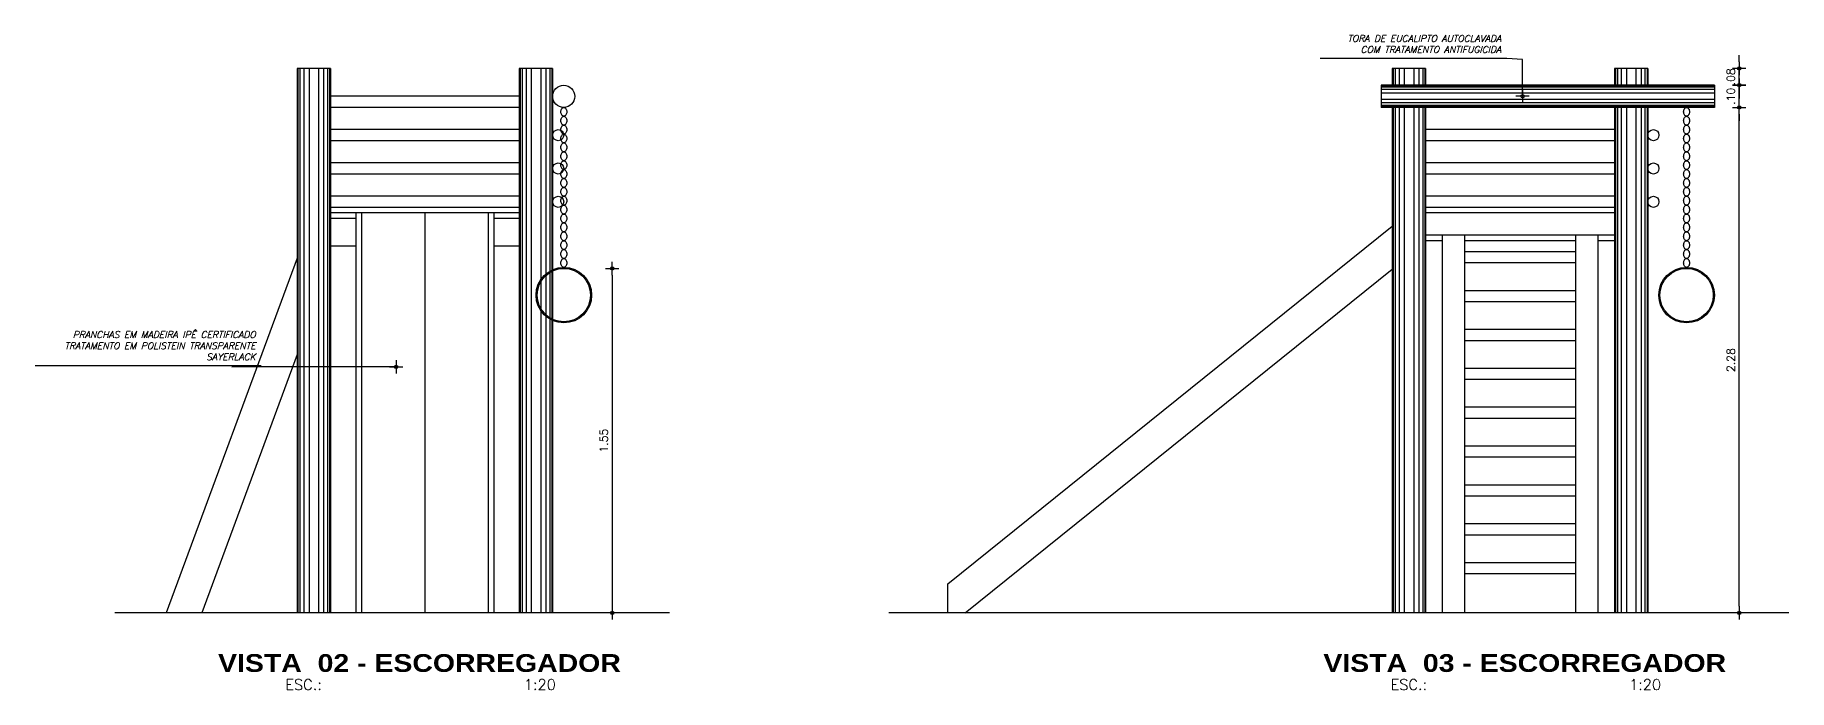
# Model space of a CAD drawing. Header units: millimetres. Extents: x 490 to 675, y -160 to -87.
# Drawn here: x 625.05 to 632.94, y -150.04 to -147.1 of the extents above; entities that cross this region are included whole.
import ezdxf
from ezdxf.enums import TextEntityAlignment as Align

# ---------------------------------------------------------------- set-up
doc = ezdxf.new("R2010")
doc.units = ezdxf.units.MM
doc.header["$LTSCALE"] = 2.5
for name, color, linetype in [('ARQ_COTAS', 1, 'Continuous'), ('ARQ_ESTRUTURA', 6, 'Continuous'), ('ARQ_HAT', 8, 'Continuous'), ('ARQ_VISTA00', 8, 'Continuous'), ('ARQ_VISTA01', 7, 'Continuous'), ('ARQ_VISTA02', 2, 'Continuous'), ('TITULO', 2, 'Continuous')]:
    doc.layers.add(name, color=color, linetype=linetype)
doc.styles.add('COTA20', font='ROMANS.SHX')
doc.styles.add('COTA200', font='ROMANS.SHX')
doc.styles.add('ROMANS', font='romans', dxfattribs={"oblique": 15})
doc.styles.add('TIT200', font='')
doc.styles.get('TIT200').set_extended_font_data('Arial Black')
doc.dimstyles.new('Cota20', dxfattribs={"dimscale": 0, "dimtxt": 0.04, "dimasz": 0.03, "dimexe": 0.05, "dimexo": 0.2, "dimgap": 0.025, "dimtad": 1, "dimlfac": -1, "dimzin": 4, "dimdsep": 46, "dimtxsty": 'ROMANS', "dimblk": 'ARCHTICK', "dimcen": 0.075, "dimclrd": 256, "dimclre": 8, "dimclrt": 2, "dimadec": 0, "dimazin": 0, "dimtfac": 1.2, "dimtix": 1, "dimtmove": 2, "dimatfit": 3, "dimldrblk": 'DOT', "dimfxl": 0.2, "dimfxlon": 1, "dimtvp": 2, "dimtolj": 1, "dimtzin": 4, "dimarcsym": 0})
doc.dimstyles.new('COTA20$0', dxfattribs={"dimtxt": 0.036, "dimasz": 0.03, "dimexe": 0.05, "dimexo": 0.95, "dimgap": 0.02, "dimtad": 1, "dimzin": 4, "dimdsep": 46, "dimtxsty": 'COTA20', "dimblk": 'bola', "dimcen": 0.1, "dimdle": 0.05, "dimse1": 1, "dimse2": 1, "dimclrd": 256, "dimclre": 256, "dimclrt": 2, "dimadec": 0, "dimazin": 0, "dimtfac": 1, "dimtix": 1, "dimtmove": 2, "dimatfit": 3, "dimldrblk": 'USERTICK', "dimfxl": 1, "dimtvp": 3.125, "dimtolj": 1, "dimtzin": 4, "dimarcsym": 0})

# ---------------------------------------------------------------- blocks, each defined once
blk = doc.blocks.new('bola')
blk.add_hatch(color=0).paths.add_polyline_path([(-0.25, 0, 1), (0.25, 0, 1)])
at = {"color": 0}
for p, q in [((-1, 0), (-0.25, 0)), ((0, 1), (0, 0.25)), ((0.25, 0), (1, 0)), ((0, -0.25), (0, -1))]:
    blk.add_line(p, q, dxfattribs=at)
blk.add_circle((0, 0), 0.25, dxfattribs=at)
blk = doc.blocks.new('*D550')
at = {"layer": 'ARQ_COTAS', "lineweight": -2}
blk.add_line((632.7192, -149.6667), (632.7192, -147.4517), dxfattribs=at)
at = {"layer": 'DEFPOINTS', "color": 0}
for p in [(632.6078, -147.4217), (632.7192, -147.4217), (632.9425, -149.6967)]:
    blk.add_point(p, dxfattribs=at)
at = {"layer": 'ARQ_COTAS', "lineweight": -2, "xscale": 0.03, "yscale": 0.03, "zscale": 0.03}
for p, rotation in [((632.7192, -147.4217), 90), ((632.7192, -149.6967), 270)]:
    blk.add_blockref('bola', p, dxfattribs=dict(at, rotation=rotation))
at = {"layer": 'ARQ_COTAS', "color": 2, "insert": (632.6812, -148.5592), "char_height": 0.036, "attachment_point": 5, "rotation": 90, "style": 'COTA20'}
blk.add_mtext('\\A1;2.28', dxfattribs=at)
blk = doc.blocks.new('USERTICK')
at = {"color": 0}
for p, q in [((-1, 0), (1, 0)), ((0, 1), (0, -1))]:
    blk.add_line(p, q, dxfattribs=at)
blk.add_circle((0, 0), 0.25, dxfattribs=at)
blk = doc.blocks.new('*D551')
at = {"layer": 'ARQ_COTAS', "lineweight": -2}
for p, q in [((632.7192, -147.2917), (632.7192, -147.2617)), ((632.7192, -147.4217), (632.7192, -147.3217)), ((632.7192, -147.4517), (632.7192, -147.4817))]:
    blk.add_line(p, q, dxfattribs=at)
at = {"layer": 'DEFPOINTS', "color": 0}
for p in [(632.6078, -147.3217), (632.7192, -147.3217), (632.6078, -147.4217)]:
    blk.add_point(p, dxfattribs=at)
at = {"layer": 'ARQ_COTAS', "lineweight": -2, "xscale": 0.03, "yscale": 0.03, "zscale": 0.03}
for p, rotation in [((632.7192, -147.3217), 270), ((632.7192, -147.4217), 90)]:
    blk.add_blockref('bola', p, dxfattribs=dict(at, rotation=rotation))
at = {"layer": 'ARQ_COTAS', "color": 2, "insert": (632.6812, -147.3717), "char_height": 0.036, "attachment_point": 5, "rotation": 90, "style": 'COTA20'}
blk.add_mtext('\\A1;.10', dxfattribs=at)
blk = doc.blocks.new('*D552')
at = {"layer": 'ARQ_COTAS', "lineweight": -2}
for p, q in [((632.7192, -147.2167), (632.7192, -147.1867)), ((632.7192, -147.3217), (632.7192, -147.2467)), ((632.7192, -147.3517), (632.7192, -147.3817))]:
    blk.add_line(p, q, dxfattribs=at)
at = {"layer": 'DEFPOINTS', "color": 0}
for p in [(632.3078, -147.2467), (632.7192, -147.2467), (632.6078, -147.3217)]:
    blk.add_point(p, dxfattribs=at)
at = {"layer": 'ARQ_COTAS', "lineweight": -2, "xscale": 0.03, "yscale": 0.03, "zscale": 0.03}
for p, rotation in [((632.7192, -147.2467), 270), ((632.7192, -147.3217), 90)]:
    blk.add_blockref('bola', p, dxfattribs=dict(at, rotation=rotation))
at = {"layer": 'ARQ_COTAS', "color": 2, "insert": (632.6812, -147.2842), "char_height": 0.036, "attachment_point": 5, "rotation": 90, "style": 'COTA20'}
blk.add_mtext('\\A1;.08', dxfattribs=at)
blk = doc.blocks.new('*D553')
at = {"layer": 'ARQ_COTAS', "lineweight": -2}
blk.add_line((627.6474, -148.1767), (627.6474, -149.6667), dxfattribs=at)
at = {"layer": 'DEFPOINTS', "color": 0}
for p in [(627.4298, -148.1467), (627.4298, -149.6967), (627.6474, -149.6967)]:
    blk.add_point(p, dxfattribs=at)
at = {"layer": 'ARQ_COTAS', "lineweight": -2, "xscale": 0.03, "yscale": 0.03, "zscale": 0.03}
for p, rotation in [((627.6474, -148.1467), 90), ((627.6474, -149.6967), 270)]:
    blk.add_blockref('bola', p, dxfattribs=dict(at, rotation=rotation))
at = {"layer": 'ARQ_COTAS', "color": 2, "insert": (627.6094, -148.9217), "char_height": 0.036, "attachment_point": 5, "rotation": 90, "style": 'COTA20'}
blk.add_mtext('\\A1;1.55', dxfattribs=at)
blk = doc.blocks.new('DOT')
for p, q in [((-1, 0), (1, 0)), ((0, 1), (0, -1))]:
    blk.add_line(p, q)
blk.add_circle((0, 0), 0.25)

msp = doc.modelspace()

# ---------------------------------------------------------------- linework, layer by layer
at = {"layer": 'ARQ_ESTRUTURA'}
for p, q in [((627.9044, -149.6967), (625.4085, -149.6967)), ((632.9425, -149.6967), (628.8922, -149.6967))]:
    msp.add_line(p, q, dxfattribs=at)
at = {"layer": 'ARQ_HAT'}
for p, q in [((626.2329, -147.2467), (626.2329, -149.6967)), ((626.2423, -147.2467), (626.2423, -149.6967)), ((626.2597, -147.2467), (626.2596, -149.6967)), ((626.2831, -147.2467), (626.2831, -149.6967)), ((626.3254, -147.2467), (626.3254, -149.6967)), ((626.3488, -147.2467), (626.3488, -149.6967)), ((626.3662, -147.2467), (626.3662, -149.6967)), ((626.3755, -147.2467), (626.3756, -149.6967)), ((627.2329, -147.2467), (627.2329, -149.6967)), ((627.2423, -147.2467), (627.2423, -149.6967)), ((627.2597, -147.2467), (627.2596, -149.6967)), ((627.2831, -147.2467), (627.2831, -149.6967)), ((627.3254, -147.2467), (627.3254, -149.6967)), ((627.3488, -147.2467), (627.3488, -149.6967)), ((627.3662, -147.2467), (627.3662, -149.6967)), ((627.3755, -147.2467), (627.3756, -149.6967)), ((631.1615, -147.2467), (631.1615, -147.3217)), ((631.1709, -147.2467), (631.1709, -147.3217)), ((631.1882, -147.2467), (631.1882, -147.3217)), ((631.2117, -147.2467), (631.2117, -147.3217)), ((631.2539, -147.2467), (631.2539, -147.3217)), ((631.2774, -147.2467), (631.2774, -147.3217)), ((631.2947, -147.2467), (631.2947, -147.3217)), ((631.3041, -147.2467), (631.3041, -147.3217)), ((632.1615, -147.2467), (632.1615, -147.3217)), ((632.1709, -147.2467), (632.1709, -147.3217)), ((632.1882, -147.2467), (632.1882, -147.3217)), ((632.2117, -147.2467), (632.2117, -147.3217)), ((632.2539, -147.2467), (632.2539, -147.3217)), ((632.2774, -147.2467), (632.2774, -147.3217)), ((632.2947, -147.2467), (632.2947, -147.3217)), ((632.3041, -147.2467), (632.3041, -147.3217)), ((632.6078, -147.3242), (631.1078, -147.3242)), ((632.6078, -147.3304), (631.1078, -147.3304)), ((632.6078, -147.342), (631.1078, -147.342)), ((632.6078, -147.3576), (631.1078, -147.3576)), ((632.6078, -147.3858), (631.1078, -147.3858)), ((632.6078, -147.4014), (631.1078, -147.4014)), ((632.6078, -147.413), (631.1078, -147.413)), ((632.6078, -147.4193), (631.1078, -147.4193)), ((631.1615, -147.4217), (631.1615, -149.6967)), ((631.1709, -147.4217), (631.1709, -149.6967)), ((631.1882, -147.4217), (631.1882, -149.6967)), ((631.2117, -147.4217), (631.2117, -149.6967)), ((631.2539, -147.4217), (631.254, -149.6967)), ((631.2774, -147.4217), (631.2774, -149.6967)), ((631.2947, -147.4217), (631.2947, -149.6967)), ((631.3041, -147.4217), (631.3041, -149.6967)), ((632.1615, -147.4217), (632.1615, -149.6967)), ((632.1709, -147.4217), (632.1709, -149.6967)), ((632.1882, -147.4217), (632.1882, -149.6967)), ((632.2117, -147.4217), (632.2117, -149.6967)), ((632.2539, -147.4217), (632.254, -149.6967)), ((632.2774, -147.4217), (632.2774, -149.6967)), ((632.2947, -147.4217), (632.2947, -149.6967)), ((632.3041, -147.4217), (632.3041, -149.6967)), ((626.8042, -147.8967), (626.8042, -149.6967))]:
    msp.add_line(p, q, dxfattribs=at)
at = {"layer": 'ARQ_VISTA00'}
for p, q in [((631.3828, -148.0217), (631.3078, -148.0217)), ((631.3828, -147.9967), (631.3828, -149.6967)), ((631.4828, -147.9967), (631.4828, -149.6967)), ((631.9828, -148.0217), (631.4828, -148.0217)), ((631.9828, -147.9967), (631.9828, -149.6967)), ((632.0828, -147.9967), (632.0828, -149.6967)), ((632.1578, -148.0217), (632.0828, -148.0217)), ((631.9828, -148.0717), (631.4828, -148.0717)), ((631.9828, -148.1217), (631.4828, -148.1217)), ((631.9828, -148.2467), (631.4828, -148.2467)), ((631.9828, -148.2967), (631.4828, -148.2967)), ((631.9828, -148.4217), (631.4828, -148.4217)), ((631.9828, -148.4717), (631.4828, -148.4717)), ((631.9828, -148.5967), (631.4828, -148.5967)), ((631.9828, -148.6467), (631.4828, -148.6467)), ((631.9828, -148.7717), (631.4828, -148.7717)), ((631.9828, -148.8217), (631.4828, -148.8217)), ((631.9828, -148.9467), (631.4828, -148.9467)), ((631.9828, -148.9967), (631.4828, -148.9967)), ((631.9828, -149.1217), (631.4828, -149.1217)), ((631.9828, -149.1717), (631.4828, -149.1717)), ((631.9828, -149.2967), (631.4828, -149.2967)), ((631.9828, -149.3467), (631.4828, -149.3467)), ((631.9828, -149.4717), (631.4828, -149.4717)), ((631.9828, -149.5217), (631.4828, -149.5217))]:
    msp.add_line(p, q, dxfattribs=at)
at = {"layer": 'ARQ_VISTA01'}
for p, q in [((627.2292, -147.3717), (626.3792, -147.3717)), ((627.2292, -147.4217), (626.3792, -147.4217)), ((627.2292, -147.5217), (626.3792, -147.5217)), ((627.2292, -147.5717), (626.3792, -147.5717)), ((627.2292, -147.6717), (626.3792, -147.6717)), ((627.2292, -147.7217), (626.3792, -147.7217)), ((627.2292, -147.8217), (626.3792, -147.8217)), ((627.2292, -147.8717), (626.3792, -147.8717)), ((629.1578, -149.5667), (631.1578, -147.9571)), ((626.2292, -148.1), (625.6401, -149.6967)), ((629.2355, -149.6967), (631.1578, -148.1496)), ((626.2292, -148.5333), (625.8, -149.6967)), ((629.1578, -149.6967), (629.1578, -149.5667))]:
    msp.add_line(p, q, dxfattribs=at)
for centre in [(627.4042, -147.5467), (632.3328, -147.5467), (627.4042, -147.6967), (632.3328, -147.6967), (627.4042, -147.8467), (632.3328, -147.8467)]:
    msp.add_circle(centre, 0.025, dxfattribs=at)
at = {"layer": 'ARQ_VISTA02'}
for p, q in [((626.2292, -147.2467), (626.2292, -149.6967)), ((626.3792, -147.2467), (626.2292, -147.2467)), ((626.3792, -147.2467), (626.3792, -149.6967)), ((627.2292, -147.2467), (627.2292, -149.6967)), ((627.3792, -147.2467), (627.2292, -147.2467)), ((627.3792, -147.2467), (627.3792, -149.6967)), ((631.1578, -147.2467), (631.1578, -147.3217)), ((631.3078, -147.2467), (631.1578, -147.2467)), ((631.3078, -147.2467), (631.3078, -147.3217)), ((632.1578, -147.2467), (632.1578, -147.3217)), ((632.3078, -147.2467), (632.1578, -147.2467)), ((632.3078, -147.2467), (632.3078, -147.3217)), ((631.1078, -147.3217), (631.1078, -147.4217)), ((632.6078, -147.3217), (631.1078, -147.3217)), ((632.6078, -147.3217), (632.6078, -147.4217)), ((632.6078, -147.4217), (631.1078, -147.4217)), ((631.1578, -147.4217), (631.1578, -149.6967)), ((631.3078, -147.4217), (631.3078, -149.6967)), ((632.1578, -147.4217), (632.1578, -149.6967)), ((632.3078, -147.4217), (632.3078, -149.6967)), ((632.1578, -147.5217), (631.3078, -147.5217)), ((632.1578, -147.5717), (631.3078, -147.5717)), ((632.1578, -147.6717), (631.3078, -147.6717)), ((632.1578, -147.7217), (631.3078, -147.7217)), ((632.1578, -147.8217), (631.3078, -147.8217)), ((627.2292, -147.8967), (626.3792, -147.8967)), ((626.4942, -147.8967), (626.4942, -149.6967)), ((626.5192, -147.8967), (626.5192, -149.6967)), ((627.0892, -147.8967), (627.0892, -149.6967)), ((627.1142, -147.8967), (627.1142, -149.6967)), ((632.1578, -147.8717), (631.3078, -147.8717)), ((632.1578, -147.8967), (631.3078, -147.8967)), ((626.4942, -147.9217), (626.3792, -147.9217)), ((627.2292, -147.9217), (627.1142, -147.9217)), ((626.4942, -148.0467), (626.3792, -148.0467)), ((627.2292, -148.0467), (627.1142, -148.0467)), ((632.1578, -147.9967), (631.3078, -147.9967))]:
    msp.add_line(p, q, dxfattribs=at)
for points in [[(627.4298, -147.4617, -0.140422), (627.425, -147.4603, -0.107133), (627.4204, -147.4558, -0.079572), (627.4176, -147.4497, -0.067159), (627.4165, -147.4417, -0.067159), (627.4176, -147.4337, -0.079572), (627.4204, -147.4276, -0.107133), (627.425, -147.4231, -0.140422), (627.4298, -147.4217, -0.140422), (627.4345, -147.4231, -0.107133), (627.4392, -147.4276, -0.079572), (627.442, -147.4337, -0.067159), (627.443, -147.4417, -0.067159), (627.442, -147.4497, -0.079572), (627.4392, -147.4558, -0.107133), (627.4345, -147.4603, -0.140422)], [(632.4819, -147.4617, -0.140422), (632.4771, -147.4603, -0.107133), (632.4725, -147.4558, -0.079572), (632.4697, -147.4497, -0.067159), (632.4686, -147.4417, -0.067159), (632.4697, -147.4337, -0.079572), (632.4725, -147.4276, -0.107133), (632.4771, -147.4231, -0.140422), (632.4819, -147.4217, -0.140422), (632.4867, -147.4231, -0.107133), (632.4913, -147.4276, -0.079572), (632.4941, -147.4337, -0.067159), (632.4952, -147.4417, -0.067159), (632.4941, -147.4497, -0.079572), (632.4913, -147.4558, -0.107133), (632.4867, -147.4603, -0.140422)], [(627.4298, -147.5017, -0.140422), (627.425, -147.5003, -0.107133), (627.4204, -147.4958, -0.079572), (627.4176, -147.4897, -0.067159), (627.4165, -147.4817, -0.067159), (627.4176, -147.4737, -0.079572), (627.4204, -147.4676, -0.107133), (627.425, -147.4631, -0.140422), (627.4298, -147.4617, -0.140422), (627.4345, -147.4631, -0.107133), (627.4392, -147.4676, -0.079572), (627.442, -147.4737, -0.067159), (627.443, -147.4817, -0.067159), (627.442, -147.4897, -0.079572), (627.4392, -147.4958, -0.107133), (627.4345, -147.5003, -0.140422)], [(627.4298, -147.5417, -0.140422), (627.425, -147.5403, -0.107133), (627.4204, -147.5358, -0.079572), (627.4176, -147.5297, -0.067159), (627.4165, -147.5217, -0.067159), (627.4176, -147.5137, -0.079572), (627.4204, -147.5076, -0.107133), (627.425, -147.5031, -0.140422), (627.4298, -147.5017, -0.140422), (627.4345, -147.5031, -0.107133), (627.4392, -147.5076, -0.079572), (627.442, -147.5137, -0.067159), (627.443, -147.5217, -0.067159), (627.442, -147.5297, -0.079572), (627.4392, -147.5358, -0.107133), (627.4345, -147.5403, -0.140422)], [(632.4819, -147.5017, -0.140422), (632.4771, -147.5003, -0.107133), (632.4725, -147.4958, -0.079572), (632.4697, -147.4897, -0.067159), (632.4686, -147.4817, -0.067159), (632.4697, -147.4737, -0.079572), (632.4725, -147.4676, -0.107133), (632.4771, -147.4631, -0.140422), (632.4819, -147.4617, -0.140422), (632.4867, -147.4631, -0.107133), (632.4913, -147.4676, -0.079572), (632.4941, -147.4737, -0.067159), (632.4952, -147.4817, -0.067159), (632.4941, -147.4897, -0.079572), (632.4913, -147.4958, -0.107133), (632.4867, -147.5003, -0.140422)], [(632.4819, -147.5417, -0.140422), (632.4771, -147.5403, -0.107133), (632.4725, -147.5358, -0.079572), (632.4697, -147.5297, -0.067159), (632.4686, -147.5217, -0.067159), (632.4697, -147.5137, -0.079572), (632.4725, -147.5076, -0.107133), (632.4771, -147.5031, -0.140422), (632.4819, -147.5017, -0.140422), (632.4867, -147.5031, -0.107133), (632.4913, -147.5076, -0.079572), (632.4941, -147.5137, -0.067159), (632.4952, -147.5217, -0.067159), (632.4941, -147.5297, -0.079572), (632.4913, -147.5358, -0.107133), (632.4867, -147.5403, -0.140422)], [(627.4298, -147.5817, -0.140422), (627.425, -147.5803, -0.107133), (627.4204, -147.5758, -0.079572), (627.4176, -147.5697, -0.067159), (627.4165, -147.5617, -0.067159), (627.4176, -147.5537, -0.079572), (627.4204, -147.5476, -0.107133), (627.425, -147.5431, -0.140422), (627.4298, -147.5417, -0.140422), (627.4345, -147.5431, -0.107133), (627.4392, -147.5476, -0.079572), (627.442, -147.5537, -0.067159), (627.443, -147.5617, -0.067159), (627.442, -147.5697, -0.079572), (627.4392, -147.5758, -0.107133), (627.4345, -147.5803, -0.140422)], [(627.4298, -147.6217, -0.140422), (627.425, -147.6203, -0.107133), (627.4204, -147.6158, -0.079572), (627.4176, -147.6097, -0.067159), (627.4165, -147.6017, -0.067159), (627.4176, -147.5937, -0.079572), (627.4204, -147.5876, -0.107133), (627.425, -147.5831, -0.140422), (627.4298, -147.5817, -0.140422), (627.4345, -147.5831, -0.107133), (627.4392, -147.5876, -0.079572), (627.442, -147.5937, -0.067159), (627.443, -147.6017, -0.067159), (627.442, -147.6097, -0.079572), (627.4392, -147.6158, -0.107133), (627.4345, -147.6203, -0.140422)], [(632.4819, -147.5817, -0.140422), (632.4771, -147.5803, -0.107133), (632.4725, -147.5758, -0.079572), (632.4697, -147.5697, -0.067159), (632.4686, -147.5617, -0.067159), (632.4697, -147.5537, -0.079572), (632.4725, -147.5476, -0.107133), (632.4771, -147.5431, -0.140422), (632.4819, -147.5417, -0.140422), (632.4867, -147.5431, -0.107133), (632.4913, -147.5476, -0.079572), (632.4941, -147.5537, -0.067159), (632.4952, -147.5617, -0.067159), (632.4941, -147.5697, -0.079572), (632.4913, -147.5758, -0.107133), (632.4867, -147.5803, -0.140422)], [(632.4819, -147.6217, -0.140422), (632.4771, -147.6203, -0.107133), (632.4725, -147.6158, -0.079572), (632.4697, -147.6097, -0.067159), (632.4686, -147.6017, -0.067159), (632.4697, -147.5937, -0.079572), (632.4725, -147.5876, -0.107133), (632.4771, -147.5831, -0.140422), (632.4819, -147.5817, -0.140422), (632.4867, -147.5831, -0.107133), (632.4913, -147.5876, -0.079572), (632.4941, -147.5937, -0.067159), (632.4952, -147.6017, -0.067159), (632.4941, -147.6097, -0.079572), (632.4913, -147.6158, -0.107133), (632.4867, -147.6203, -0.140422)], [(627.4298, -147.6617, -0.140422), (627.425, -147.6603, -0.107133), (627.4204, -147.6558, -0.079572), (627.4176, -147.6497, -0.067159), (627.4165, -147.6417, -0.067159), (627.4176, -147.6337, -0.079572), (627.4204, -147.6276, -0.107133), (627.425, -147.6231, -0.140422), (627.4298, -147.6217, -0.140422), (627.4345, -147.6231, -0.107133), (627.4392, -147.6276, -0.079572), (627.442, -147.6337, -0.067159), (627.443, -147.6417, -0.067159), (627.442, -147.6497, -0.079572), (627.4392, -147.6558, -0.107133), (627.4345, -147.6603, -0.140422)], [(627.4298, -147.7017, -0.140422), (627.425, -147.7003, -0.107133), (627.4204, -147.6958, -0.079572), (627.4176, -147.6897, -0.067159), (627.4165, -147.6817, -0.067159), (627.4176, -147.6737, -0.079572), (627.4204, -147.6676, -0.107133), (627.425, -147.6631, -0.140422), (627.4298, -147.6617, -0.140422), (627.4345, -147.6631, -0.107133), (627.4392, -147.6676, -0.079572), (627.442, -147.6737, -0.067159), (627.443, -147.6817, -0.067159), (627.442, -147.6897, -0.079572), (627.4392, -147.6958, -0.107133), (627.4345, -147.7003, -0.140422)], [(632.4819, -147.6617, -0.140422), (632.4771, -147.6603, -0.107133), (632.4725, -147.6558, -0.079572), (632.4697, -147.6497, -0.067159), (632.4686, -147.6417, -0.067159), (632.4697, -147.6337, -0.079572), (632.4725, -147.6276, -0.107133), (632.4771, -147.6231, -0.140422), (632.4819, -147.6217, -0.140422), (632.4867, -147.6231, -0.107133), (632.4913, -147.6276, -0.079572), (632.4941, -147.6337, -0.067159), (632.4952, -147.6417, -0.067159), (632.4941, -147.6497, -0.079572), (632.4913, -147.6558, -0.107133), (632.4867, -147.6603, -0.140422)], [(632.4819, -147.7017, -0.140422), (632.4771, -147.7003, -0.107133), (632.4725, -147.6958, -0.079572), (632.4697, -147.6897, -0.067159), (632.4686, -147.6817, -0.067159), (632.4697, -147.6737, -0.079572), (632.4725, -147.6676, -0.107133), (632.4771, -147.6631, -0.140422), (632.4819, -147.6617, -0.140422), (632.4867, -147.6631, -0.107133), (632.4913, -147.6676, -0.079572), (632.4941, -147.6737, -0.067159), (632.4952, -147.6817, -0.067159), (632.4941, -147.6897, -0.079572), (632.4913, -147.6958, -0.107133), (632.4867, -147.7003, -0.140422)], [(627.4298, -147.7417, -0.140422), (627.425, -147.7403, -0.107133), (627.4204, -147.7358, -0.079572), (627.4176, -147.7297, -0.067159), (627.4165, -147.7217, -0.067159), (627.4176, -147.7137, -0.079572), (627.4204, -147.7076, -0.107133), (627.425, -147.7031, -0.140422), (627.4298, -147.7017, -0.140422), (627.4345, -147.7031, -0.107133), (627.4392, -147.7076, -0.079572), (627.442, -147.7137, -0.067159), (627.443, -147.7217, -0.067159), (627.442, -147.7297, -0.079572), (627.4392, -147.7358, -0.107133), (627.4345, -147.7403, -0.140422)], [(627.4298, -147.7817, -0.140422), (627.425, -147.7803, -0.107133), (627.4204, -147.7758, -0.079572), (627.4176, -147.7697, -0.067159), (627.4165, -147.7617, -0.067159), (627.4176, -147.7537, -0.079572), (627.4204, -147.7476, -0.107133), (627.425, -147.7431, -0.140422), (627.4298, -147.7417, -0.140422), (627.4345, -147.7431, -0.107133), (627.4392, -147.7476, -0.079572), (627.442, -147.7537, -0.067159), (627.443, -147.7617, -0.067159), (627.442, -147.7697, -0.079572), (627.4392, -147.7758, -0.107133), (627.4345, -147.7803, -0.140422)], [(632.4819, -147.7417, -0.140422), (632.4771, -147.7403, -0.107133), (632.4725, -147.7358, -0.079572), (632.4697, -147.7297, -0.067159), (632.4686, -147.7217, -0.067159), (632.4697, -147.7137, -0.079572), (632.4725, -147.7076, -0.107133), (632.4771, -147.7031, -0.140422), (632.4819, -147.7017, -0.140422), (632.4867, -147.7031, -0.107133), (632.4913, -147.7076, -0.079572), (632.4941, -147.7137, -0.067159), (632.4952, -147.7217, -0.067159), (632.4941, -147.7297, -0.079572), (632.4913, -147.7358, -0.107133), (632.4867, -147.7403, -0.140422)], [(632.4819, -147.7817, -0.140422), (632.4771, -147.7803, -0.107133), (632.4725, -147.7758, -0.079572), (632.4697, -147.7697, -0.067159), (632.4686, -147.7617, -0.067159), (632.4697, -147.7537, -0.079572), (632.4725, -147.7476, -0.107133), (632.4771, -147.7431, -0.140422), (632.4819, -147.7417, -0.140422), (632.4867, -147.7431, -0.107133), (632.4913, -147.7476, -0.079572), (632.4941, -147.7537, -0.067159), (632.4952, -147.7617, -0.067159), (632.4941, -147.7697, -0.079572), (632.4913, -147.7758, -0.107133), (632.4867, -147.7803, -0.140422)], [(627.4298, -147.8217, -0.140422), (627.425, -147.8203, -0.107133), (627.4204, -147.8158, -0.079572), (627.4176, -147.8097, -0.067159), (627.4165, -147.8017, -0.067159), (627.4176, -147.7937, -0.079572), (627.4204, -147.7876, -0.107133), (627.425, -147.7831, -0.140422), (627.4298, -147.7817, -0.140422), (627.4345, -147.7831, -0.107133), (627.4392, -147.7876, -0.079572), (627.442, -147.7937, -0.067159), (627.443, -147.8017, -0.067159), (627.442, -147.8097, -0.079572), (627.4392, -147.8158, -0.107133), (627.4345, -147.8203, -0.140422)], [(627.4298, -147.8617, -0.140422), (627.425, -147.8603, -0.107133), (627.4204, -147.8558, -0.079572), (627.4176, -147.8497, -0.067159), (627.4165, -147.8417, -0.067159), (627.4176, -147.8337, -0.079572), (627.4204, -147.8276, -0.107133), (627.425, -147.8231, -0.140422), (627.4298, -147.8217, -0.140422), (627.4345, -147.8231, -0.107133), (627.4392, -147.8276, -0.079572), (627.442, -147.8337, -0.067159), (627.443, -147.8417, -0.067159), (627.442, -147.8497, -0.079572), (627.4392, -147.8558, -0.107133), (627.4345, -147.8603, -0.140422)], [(632.4819, -147.8217, -0.140422), (632.4771, -147.8203, -0.107133), (632.4725, -147.8158, -0.079572), (632.4697, -147.8097, -0.067159), (632.4686, -147.8017, -0.067159), (632.4697, -147.7937, -0.079572), (632.4725, -147.7876, -0.107133), (632.4771, -147.7831, -0.140422), (632.4819, -147.7817, -0.140422), (632.4867, -147.7831, -0.107133), (632.4913, -147.7876, -0.079572), (632.4941, -147.7937, -0.067159), (632.4952, -147.8017, -0.067159), (632.4941, -147.8097, -0.079572), (632.4913, -147.8158, -0.107133), (632.4867, -147.8203, -0.140422)], [(632.4819, -147.8617, -0.140422), (632.4771, -147.8603, -0.107133), (632.4725, -147.8558, -0.079572), (632.4697, -147.8497, -0.067159), (632.4686, -147.8417, -0.067159), (632.4697, -147.8337, -0.079572), (632.4725, -147.8276, -0.107133), (632.4771, -147.8231, -0.140422), (632.4819, -147.8217, -0.140422), (632.4867, -147.8231, -0.107133), (632.4913, -147.8276, -0.079572), (632.4941, -147.8337, -0.067159), (632.4952, -147.8417, -0.067159), (632.4941, -147.8497, -0.079572), (632.4913, -147.8558, -0.107133), (632.4867, -147.8603, -0.140422)], [(627.4298, -147.9017, -0.140422), (627.425, -147.9003, -0.107133), (627.4204, -147.8958, -0.079572), (627.4176, -147.8897, -0.067159), (627.4165, -147.8817, -0.067159), (627.4176, -147.8737, -0.079572), (627.4204, -147.8676, -0.107133), (627.425, -147.8631, -0.140422), (627.4298, -147.8617, -0.140422), (627.4345, -147.8631, -0.107133), (627.4392, -147.8676, -0.079572), (627.442, -147.8737, -0.067159), (627.443, -147.8817, -0.067159), (627.442, -147.8897, -0.079572), (627.4392, -147.8958, -0.107133), (627.4345, -147.9003, -0.140422)], [(632.4819, -147.9017, -0.140422), (632.4771, -147.9003, -0.107133), (632.4725, -147.8958, -0.079572), (632.4697, -147.8897, -0.067159), (632.4686, -147.8817, -0.067159), (632.4697, -147.8737, -0.079572), (632.4725, -147.8676, -0.107133), (632.4771, -147.8631, -0.140422), (632.4819, -147.8617, -0.140422), (632.4867, -147.8631, -0.107133), (632.4913, -147.8676, -0.079572), (632.4941, -147.8737, -0.067159), (632.4952, -147.8817, -0.067159), (632.4941, -147.8897, -0.079572), (632.4913, -147.8958, -0.107133), (632.4867, -147.9003, -0.140422)], [(627.4298, -147.9417, -0.140422), (627.425, -147.9403, -0.107133), (627.4204, -147.9358, -0.079572), (627.4176, -147.9297, -0.067159), (627.4165, -147.9217, -0.067159), (627.4176, -147.9137, -0.079572), (627.4204, -147.9076, -0.107133), (627.425, -147.9031, -0.140422), (627.4298, -147.9017, -0.140422), (627.4345, -147.9031, -0.107133), (627.4392, -147.9076, -0.079572), (627.442, -147.9137, -0.067159), (627.443, -147.9217, -0.067159), (627.442, -147.9297, -0.079572), (627.4392, -147.9358, -0.107133), (627.4345, -147.9403, -0.140422)], [(627.4298, -147.9817, -0.140422), (627.425, -147.9803, -0.107133), (627.4204, -147.9758, -0.079572), (627.4176, -147.9697, -0.067159), (627.4165, -147.9617, -0.067159), (627.4176, -147.9537, -0.079572), (627.4204, -147.9476, -0.107133), (627.425, -147.9431, -0.140422), (627.4298, -147.9417, -0.140422), (627.4345, -147.9431, -0.107133), (627.4392, -147.9476, -0.079572), (627.442, -147.9537, -0.067159), (627.443, -147.9617, -0.067159), (627.442, -147.9697, -0.079572), (627.4392, -147.9758, -0.107133), (627.4345, -147.9803, -0.140422)], [(632.4819, -147.9417, -0.140422), (632.4771, -147.9403, -0.107133), (632.4725, -147.9358, -0.079572), (632.4697, -147.9297, -0.067159), (632.4686, -147.9217, -0.067159), (632.4697, -147.9137, -0.079572), (632.4725, -147.9076, -0.107133), (632.4771, -147.9031, -0.140422), (632.4819, -147.9017, -0.140422), (632.4867, -147.9031, -0.107133), (632.4913, -147.9076, -0.079572), (632.4941, -147.9137, -0.067159), (632.4952, -147.9217, -0.067159), (632.4941, -147.9297, -0.079572), (632.4913, -147.9358, -0.107133), (632.4867, -147.9403, -0.140422)], [(632.4819, -147.9817, -0.140422), (632.4771, -147.9803, -0.107133), (632.4725, -147.9758, -0.079572), (632.4697, -147.9697, -0.067159), (632.4686, -147.9617, -0.067159), (632.4697, -147.9537, -0.079572), (632.4725, -147.9476, -0.107133), (632.4771, -147.9431, -0.140422), (632.4819, -147.9417, -0.140422), (632.4867, -147.9431, -0.107133), (632.4913, -147.9476, -0.079572), (632.4941, -147.9537, -0.067159), (632.4952, -147.9617, -0.067159), (632.4941, -147.9697, -0.079572), (632.4913, -147.9758, -0.107133), (632.4867, -147.9803, -0.140422)], [(627.4298, -148.0217, -0.140422), (627.425, -148.0203, -0.107133), (627.4204, -148.0158, -0.079572), (627.4176, -148.0097, -0.067159), (627.4165, -148.0017, -0.067159), (627.4176, -147.9937, -0.079572), (627.4204, -147.9876, -0.107133), (627.425, -147.9831, -0.140422), (627.4298, -147.9817, -0.140422), (627.4345, -147.9831, -0.107133), (627.4392, -147.9876, -0.079572), (627.442, -147.9937, -0.067159), (627.443, -148.0017, -0.067159), (627.442, -148.0097, -0.079572), (627.4392, -148.0158, -0.107133), (627.4345, -148.0203, -0.140422)], [(627.4298, -148.0617, -0.140422), (627.425, -148.0603, -0.107133), (627.4204, -148.0558, -0.079572), (627.4176, -148.0497, -0.067159), (627.4165, -148.0417, -0.067159), (627.4176, -148.0337, -0.079572), (627.4204, -148.0276, -0.107133), (627.425, -148.0231, -0.140422), (627.4298, -148.0217, -0.140422), (627.4345, -148.0231, -0.107133), (627.4392, -148.0276, -0.079572), (627.442, -148.0337, -0.067159), (627.443, -148.0417, -0.067159), (627.442, -148.0497, -0.079572), (627.4392, -148.0558, -0.107133), (627.4345, -148.0603, -0.140422)], [(632.4819, -148.0217, -0.140422), (632.4771, -148.0203, -0.107133), (632.4725, -148.0158, -0.079572), (632.4697, -148.0097, -0.067159), (632.4686, -148.0017, -0.067159), (632.4697, -147.9937, -0.079572), (632.4725, -147.9876, -0.107133), (632.4771, -147.9831, -0.140422), (632.4819, -147.9817, -0.140422), (632.4867, -147.9831, -0.107133), (632.4913, -147.9876, -0.079572), (632.4941, -147.9937, -0.067159), (632.4952, -148.0017, -0.067159), (632.4941, -148.0097, -0.079572), (632.4913, -148.0158, -0.107133), (632.4867, -148.0203, -0.140422)], [(632.4819, -148.0617, -0.140422), (632.4771, -148.0603, -0.107133), (632.4725, -148.0558, -0.079572), (632.4697, -148.0497, -0.067159), (632.4686, -148.0417, -0.067159), (632.4697, -148.0337, -0.079572), (632.4725, -148.0276, -0.107133), (632.4771, -148.0231, -0.140422), (632.4819, -148.0217, -0.140422), (632.4867, -148.0231, -0.107133), (632.4913, -148.0276, -0.079572), (632.4941, -148.0337, -0.067159), (632.4952, -148.0417, -0.067159), (632.4941, -148.0497, -0.079572), (632.4913, -148.0558, -0.107133), (632.4867, -148.0603, -0.140422)], [(627.4298, -148.1017, -0.140422), (627.425, -148.1003, -0.107133), (627.4204, -148.0958, -0.079572), (627.4176, -148.0897, -0.067159), (627.4165, -148.0817, -0.067159), (627.4176, -148.0737, -0.079572), (627.4204, -148.0676, -0.107133), (627.425, -148.0631, -0.140422), (627.4298, -148.0617, -0.140422), (627.4345, -148.0631, -0.107133), (627.4392, -148.0676, -0.079572), (627.442, -148.0737, -0.067159), (627.443, -148.0817, -0.067159), (627.442, -148.0897, -0.079572), (627.4392, -148.0958, -0.107133), (627.4345, -148.1003, -0.140422)], [(627.4298, -148.1417, -0.140422), (627.425, -148.1403, -0.107133), (627.4204, -148.1358, -0.079572), (627.4176, -148.1297, -0.067159), (627.4165, -148.1217, -0.067159), (627.4176, -148.1137, -0.079572), (627.4204, -148.1076, -0.107133), (627.425, -148.1031, -0.140422), (627.4298, -148.1017, -0.140422), (627.4345, -148.1031, -0.107133), (627.4392, -148.1076, -0.079572), (627.442, -148.1137, -0.067159), (627.443, -148.1217, -0.067159), (627.442, -148.1297, -0.079572), (627.4392, -148.1358, -0.107133), (627.4345, -148.1403, -0.140422)], [(632.4819, -148.1017, -0.140422), (632.4771, -148.1003, -0.107133), (632.4725, -148.0958, -0.079572), (632.4697, -148.0897, -0.067159), (632.4686, -148.0817, -0.067159), (632.4697, -148.0737, -0.079572), (632.4725, -148.0676, -0.107133), (632.4771, -148.0631, -0.140422), (632.4819, -148.0617, -0.140422), (632.4867, -148.0631, -0.107133), (632.4913, -148.0676, -0.079572), (632.4941, -148.0737, -0.067159), (632.4952, -148.0817, -0.067159), (632.4941, -148.0897, -0.079572), (632.4913, -148.0958, -0.107133), (632.4867, -148.1003, -0.140422)], [(632.4819, -148.1417, -0.140422), (632.4771, -148.1403, -0.107133), (632.4725, -148.1358, -0.079572), (632.4697, -148.1297, -0.067159), (632.4686, -148.1217, -0.067159), (632.4697, -148.1137, -0.079572), (632.4725, -148.1076, -0.107133), (632.4771, -148.1031, -0.140422), (632.4819, -148.1017, -0.140422), (632.4867, -148.1031, -0.107133), (632.4913, -148.1076, -0.079572), (632.4941, -148.1137, -0.067159), (632.4952, -148.1217, -0.067159), (632.4941, -148.1297, -0.079572), (632.4913, -148.1358, -0.107133), (632.4867, -148.1403, -0.140422)]]:
    msp.add_lwpolyline(points, format="xyb", close=True, dxfattribs=at)
for centre, radius in [((627.4292, -147.3721), 0.05), ((627.4298, -148.2667), 0.125), ((627.4298, -148.2667), 0.12), ((632.4819, -148.2667), 0.125), ((632.4819, -148.2667), 0.12)]:
    msp.add_circle(centre, radius, dxfattribs=at)

# ---------------------------------------------------------------- texts
at = {"layer": 'ARQ_COTAS', "color": 2, "char_height": 0.03, "attachment_point": 9, "style": 'ROMANS'}
for s, insert in [('TORA DE EUCALIPTO AUTOCLAVADA\\PCOM TRATAMENTO ANTIFUGICIDA', (631.6476, -147.1763)), ('PRANCHAS EM MADEIRA IPÊ CERTIFICADO\\PTRATAMENTO EM POLISTEIN TRANSPARENTE \\PSAYERLACK', (626.0429, -148.5596))]:
    msp.add_mtext(s, dxfattribs=dict(at, insert=insert))
at = {"layer": 'TITULO'}
for s, height, style, p in [('VISTA  02 - ESCORREGADOR', 0.08, 'TIT200', (626.7799, -149.9224)), ('VISTA  03 - ESCORREGADOR', 0.08, 'TIT200', (631.7537, -149.9224)), ('ESC.:                         1:20', 0.048, 'COTA200', (626.7848, -150.0196)), ('ESC.:                         1:20', 0.048, 'COTA200', (631.7586, -150.0196))]:
    msp.add_text(s, height=height, dxfattribs=dict(at, style=style)).set_placement(p, align=Align.MIDDLE_CENTER)

# ---------------------------------------------------------------- dimensions: what is measured, and where the dimension line sits
at = {"layer": 'ARQ_COTAS'}
for base, p1, p2, picture, middle in [((632.71918, -147.246706), (632.607803, -147.321707), (632.307804, -147.246706), '*D552', (632.68118, -147.284206)), ((632.7192, -147.3217), (632.6078, -147.4217), (632.6078, -147.3217), '*D551', (632.6812, -147.3717)), ((632.7191805, -147.4217068), (632.9425114, -149.6967072), (632.6078033, -147.4217068), '*D550', (632.6811805, -148.559207)), ((627.6474, -149.6967), (627.4298, -148.1467), (627.4298, -149.6967), '*D553', (627.6094, -148.9217))]:
    dim = msp.add_linear_dim(base=base, p1=p1, p2=p2, angle=90, dimstyle='COTA20$0', dxfattribs=at)
    dim.commit()
    dim.dimension.update_dxf_attribs({"geometry": picture, "text_midpoint": middle})

# ---------------------------------------------------------------- leaders
at = {"layer": 'ARQ_COTAS', "annotation_type": 0, "has_hookline": 1, "hookline_direction": 1}
for points, text_width in [([(631.7443, -147.3719), (631.7443, -147.2063), (631.6726, -147.2013)], 0.8148), ([(626.675, -148.5896), (625.9351, -148.5896), (626.0679, -148.5846)], 0.9927)]:
    msp.add_leader(points, dimstyle='Cota20', override={"dimscale": 1, "dimldrblk": 'DOT'}, dxfattribs=dict(at, text_width=text_width))

doc.saveas('drawing.dxf')
